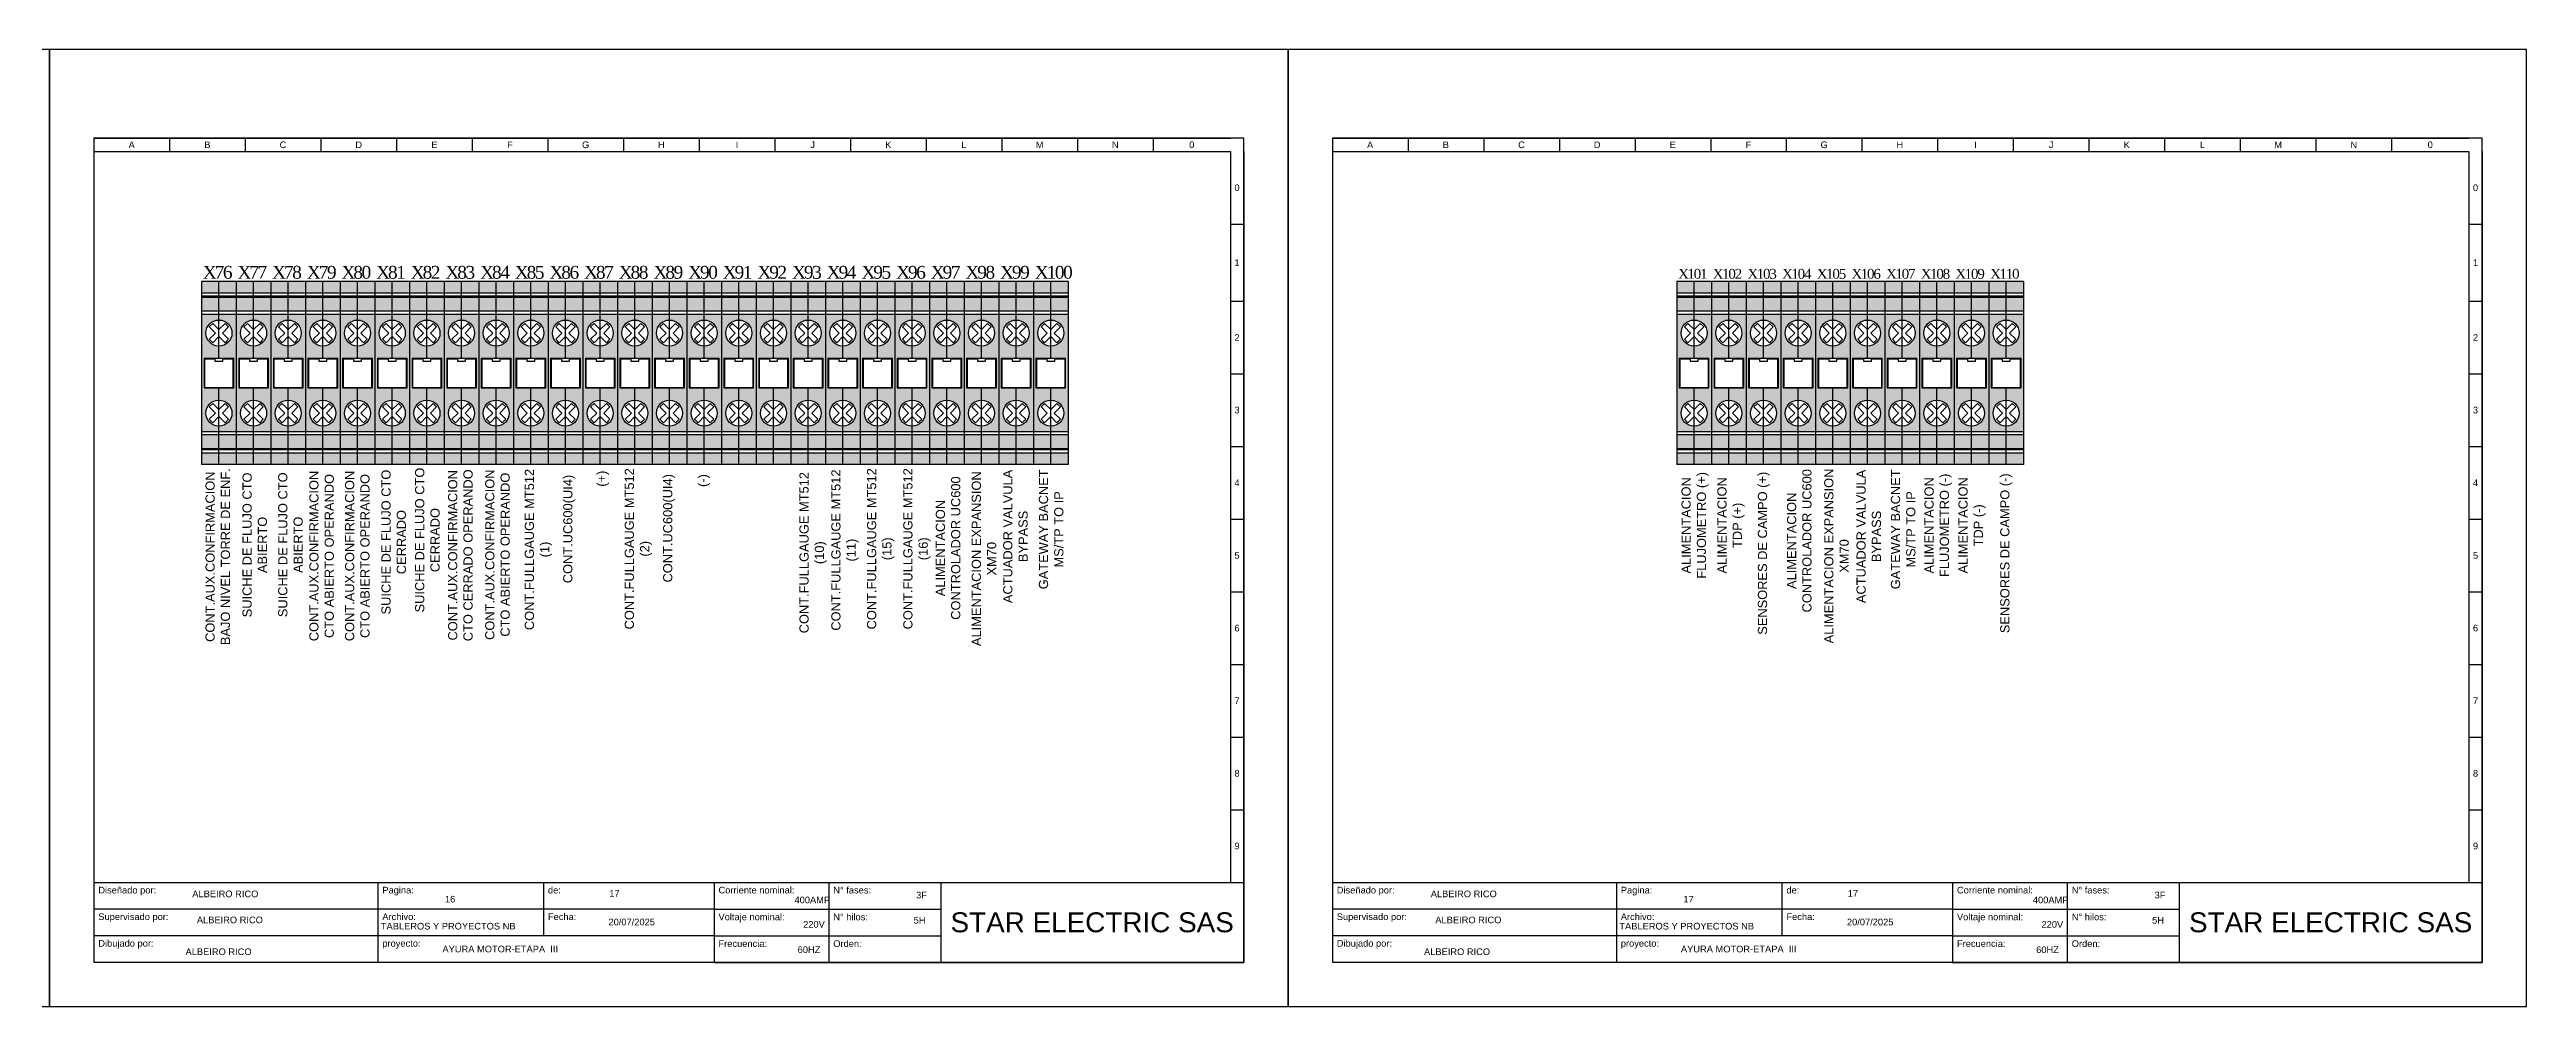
# Model space of a CAD drawing. Header units: millimetres. Extents: x 691 to 18605, y 670 to 10026.
# Drawn here: x 16503 to 18605, y 9213 to 10026 of the extents above; entities that cross this region are included whole.
import ezdxf
from ezdxf.enums import TextEntityAlignment as Align

# ---------------------------------------------------------------- set-up
doc = ezdxf.new("R2010")
doc.units = ezdxf.units.MM
doc.layers.add('CO_TEXTO', color=7, linetype='Continuous')
doc.styles.add('ROMANS', font='romans')
doc.styles.get("Standard").update_dxf_attribs({"font": 'arial.ttf'})

# ---------------------------------------------------------------- blocks, each defined once
blk = doc.blocks.new('*T3')
at = {"color": 0, "linetype": 'ByBlock', "lineweight": -2}
for p, q in [((0, 0), (139.92, 0)), ((0, 0), (0, -18)), ((64.08, 0), (64.08, -18)), ((101.44, 0), (101.44, -12)), ((139.92, 0), (139.92, -18)), ((0, -6), (139.92, -6)), ((0, -12), (139.92, -12)), ((0, -18), (139.92, -18))]:
    blk.add_line(p, q, dxfattribs=at)
at = {"color": 0, "char_height": 1.5, "attachment_point": 1}
for s, insert, width in [('{\\fArial|b0|i0|c162|p34;Diseñado por:}', (1, -1), 62.0824), ('{\\fArial|b0|i0|c162|p34;Pagina:}', (65.08, -1), 35.3574), ('{\\fArial|b0|i0|c162|p34;de}:', (102.44, -1), 36.4813), ('{\\fArial|b0|i0|c162|p34;Supervisado por:}', (1, -7), 62.0824), ('{\\fArial|b0|i0|c162|p34;Archivo:}', (65.08, -7), 35.3574), ('Fecha:', (102.44, -7), 36.4813), ('Dibujado por:', (1, -13), 62.0824), ('{\\fArial|b0|i0|c162|p34;proyecto:}', (65.08, -13), 73.8387)]:
    blk.add_mtext(s, dxfattribs=dict(at, insert=insert, width=width))
blk = doc.blocks.new('*T4')
at = {"color": 0, "linetype": 'ByBlock', "lineweight": -2}
for p, q in [((0, 0), (119.48, 0)), ((0, 0), (0, -18.07)), ((25.89, 0), (25.89, -18.07)), ((51.13, 0), (51.13, -18.07)), ((119.48, 0), (119.48, -18.07)), ((0, -6.05), (51.13, -6.05)), ((0, -12.07), (51.13, -12.07)), ((0, -18.07), (119.48, -18.07))]:
    blk.add_line(p, q, dxfattribs=at)
at = {"color": 0}
for s, insert, char_height, width, attachment_point in [('Corriente nominal:', (1, -1), 1.5, 23.894, 1), ('{\\fArial|b0|i0|c162|p34;N° fases:}', (26.89, -1), 1.5, 23.2313, 1), ('Voltaje nominal:', (1, -7.05), 1.5, 23.894, 1), ('{\\fArial|b0|i0|c162|p34;N° hilos:}', (26.89, -7.05), 1.5, 23.2313, 1), ('{\\fArial|b0|i0|c162|p34;STAR ELECTRIC SAS}', (85.3, -9.04), 4.5, 66.3536, 5), ('Frecuencia:', (1, -13.07), 1.5, 23.894, 1), ('{\\fArial|b0|i0|c162|p34;Orden}:', (26.89, -13.07), 1.5, 23.2313, 1)]:
    blk.add_mtext(s, dxfattribs=dict(at, insert=insert, char_height=char_height, width=width, attachment_point=attachment_point))
blk = doc.blocks.new('CAJETIN')
for p, q in [((0, 185.97), (-259.4, 185.97)), ((-259.4, 185.97), (-259.4, 0.07)), ((-259.4, 185.97), (-2.99, 185.97)), ((-259.4, 185.97), (-259.4, 182.97)), ((-242.33, 185.97), (-242.33, 182.97)), ((-225.26, 185.97), (-225.26, 182.97)), ((-208.19, 185.97), (-208.19, 182.97)), ((-191.12, 185.97), (-191.12, 182.97)), ((-174.05, 185.97), (-174.05, 182.97)), ((-156.98, 185.97), (-156.98, 182.97)), ((-139.91, 185.97), (-139.91, 182.97)), ((-122.84, 185.97), (-122.84, 182.97)), ((-105.77, 185.97), (-105.77, 182.97)), ((-88.7, 185.97), (-88.7, 182.97)), ((-71.64, 185.97), (-71.64, 182.97)), ((-54.57, 185.97), (-54.57, 182.97)), ((-37.5, 185.97), (-37.5, 182.97)), ((-20.43, 185.97), (-20.43, 182.97)), ((0, 0.07), (0, 185.97)), ((-259.4, 182.97), (-2.99, 182.97)), ((-3, 182.97), (-3, 18.07)), ((0, 182.97), (0, 18.07)), ((-3, 166.58), (0, 166.58)), ((-3, 149.19), (0, 149.19)), ((-3, 132.8), (0, 132.8)), ((-3, 116.41), (0, 116.41)), ((-3, 100.02), (0, 100.02)), ((-3, 83.63), (0, 83.63)), ((-3, 67.24), (0, 67.24)), ((-3, 50.85), (0, 50.85)), ((-3, 34.46), (0, 34.46)), ((-3, 18.07), (0, 18.07)), ((-259.4, 0.07), (0, 0.07))]:
    blk.add_line(p, q)
blk.add_lwpolyline([(-269.4, -9.93), (10, -9.93), (10, 205.97), (-269.4, 205.97)], close=True)
for name, p in [('*T3', (-259.4, 18.07)), ('*T4', (-119.48, 18.07))]:
    blk.add_blockref(name, p)
blk.add_text('0', height=1.5).set_placement((-2.08, 174.04))
at = {"char_height": 1.5, "attachment_point": 5}
for s, insert, width in [('A', (-250.87, 184.47), 17.0695), ('B', (-233.8, 184.47), 17.0695), ('C', (-216.73, 184.47), 17.0695), ('D', (-199.66, 184.47), 17.0695), ('E', (-182.59, 184.47), 17.0695), ('F', (-165.52, 184.47), 17.0695), ('G', (-148.45, 184.47), 17.0695), ('H', (-131.38, 184.47), 17.0695), ('I', (-114.31, 184.47), 17.0695), ('J', (-97.24, 184.47), 17.0695), ('K', (-80.17, 184.47), 17.0695), ('L', (-63.1, 184.47), 17.0695), ('M', (-46.03, 184.47), 17.0695), ('N', (-28.96, 184.47), 17.0695), ('0', (-11.71, 184.47), 17.4362), ('1', (-1.5, 157.89), 3), ('2', (-1.5, 141), 3), ('3', (-1.5, 124.61), 3), ('4', (-1.5, 108.22), 3), ('5', (-1.5, 91.83), 3), ('6', (-1.5, 75.44), 3), ('7', (-1.5, 59.05), 3), ('8', (-1.5, 42.66), 3), ('9', (-1.5, 26.27), 3)]:
    blk.add_mtext(s, dxfattribs=dict(at, insert=insert, width=width))
for tag, p in [('DISEÑADO_POR', (-230.86, 14.78)), ('SUPERVISADO_POR', (-229.59, 8.32)), ('DIBUJADO_POR', (-231.25, 2.42))]:
    blk.add_attdef(tag, text='', height=1.5).set_placement(p, align=Align.MIDDLE)
for tag, p in [('PAGINA', (-180.19, 13.54)), ('DE', (-143.12, 14.83)), ('A', (-97.02, 13.49)), ('F', (-73.9, 14.47)), ('ARCHIVO', (-179.45, 8.2)), ('FECHA', (-143.31, 8.38)), ('V', (-96.96, 8.58)), ('H', (-74.46, 8.76)), ('PROYECTO', (-180.75, 3.04)), ('HZ', (-98.06, 2.87)), ('OR', (-74.83, 2.5))]:
    blk.add_attdef(tag, p, '', height=1.5)
blk = doc.blocks.new('BORNERA TIERRA')
at = {"true_color": 0x636466}
h = blk.add_hatch(color=251, dxfattribs=at)
h.dxf.hatch_style = 1
h.paths.add_polyline_path([(0, -30.69), (-4.29, -30.69), (-4.29, -22.11), (0, -22.11), (0, -18.61, -0.414214), (-3.76, -14.85, -0.414214), (0, -11.09), (0, -9.45), (-5, -9.45), (-5, -43.35), (0, -43.35), (0, -41.71, -0.414214), (-3.76, -37.95, -0.414214), (0, -34.19)])
h.paths.add_polyline_path([(0, -4.56), (-5, -4.56), (-5, -8.54), (0, -8.54)])
h.paths.add_polyline_path([(0, 0), (-5, 0), (-5, -3.3), (0, -3.3)])
h.paths.add_polyline_path([(0, -44.26), (-5, -44.26), (-5, -48.24), (0, -48.24)])
h.paths.add_polyline_path([(0, -49.5), (-5, -49.5), (-5, -52.8), (0, -52.8)])
h = blk.add_hatch(color=251, dxfattribs=at)
h.dxf.hatch_style = 1
h.paths.add_polyline_path([(5, 0), (0, 0), (0, -3.3), (5, -3.3)])
h.paths.add_polyline_path([(5, -4.56), (0, -4.56), (0, -8.54), (5, -8.54)])
h.paths.add_polyline_path([(5, -9.45), (0, -9.45), (0, -11.09, -0.414214), (3.76, -14.85, -0.414214), (0, -18.61), (0, -22.11), (4.29, -22.11), (4.29, -30.69), (0, -30.69), (0, -34.19, -0.414214), (3.76, -37.95, -0.414214), (0, -41.71), (0, -43.35), (5, -43.35)])
h.paths.add_polyline_path([(5, -44.26), (0, -44.26), (0, -48.24), (5, -48.24)])
h.paths.add_polyline_path([(5, -49.5), (0, -49.5), (0, -52.8), (5, -52.8)])
at = {"color": 250, "linetype": 'Continuous'}
for p, q in [((-5, 0), (-5, -52.8)), ((5, 0), (-5, 0)), ((5, 0), (5, -52.8)), ((5, -52.8), (-5, -52.8))]:
    blk.add_line(p, q, dxfattribs=at)
at = {"color": 114, "linetype": 'Continuous', "true_color": 0x139b48}
for p, q in [((5, -3.3), (-5, -3.3)), ((5, -8.54), (-5, -8.54)), ((5, -44.26), (-5, -44.26)), ((5, -49.5), (-5, -49.5))]:
    blk.add_line(p, q, dxfattribs=at)
at = {"color": 253, "linetype": 'Continuous'}
for p, q in [((5, -4.21), (-5, -4.21)), ((5, -4.46), (-5, -4.46)), ((5, -4.56), (-5, -4.56)), ((-4.13, -22.24), (-1.16, -22.24)), ((-4.13, -22.24), (-4.13, -30.56)), ((-1.16, -22.24), (-1.16, -22.97)), ((-1.16, -22.97), (1.15, -22.97)), ((1.15, -22.97), (1.15, -22.24)), ((1.15, -22.24), (4.12, -22.24)), ((4.12, -30.56), (4.12, -22.24)), ((-4.13, -30.56), (4.12, -30.56)), ((5, -48.24), (-5, -48.24)), ((5, -48.34), (-5, -48.34)), ((5, -48.59), (-5, -48.59))]:
    blk.add_line(p, q, dxfattribs=at)
at = {"color": 3, "linetype": 'Continuous'}
for p, q in [((5, -9.45), (-5, -9.45)), ((-4.29, -22.11), (4.29, -22.11)), ((-4.29, -22.11), (-4.29, -30.69)), ((4.29, -30.69), (4.29, -22.11)), ((-4.29, -30.69), (4.29, -30.69)), ((5, -43.35), (-5, -43.35))]:
    blk.add_line(p, q, dxfattribs=at)
at = {"color": 250, "linetype": 'Continuous'}
for points in [[(0, -22.11), (0, 0)], [(0, -52.8), (0, -30.56)]]:
    blk.add_lwpolyline(points, dxfattribs=at)
for points in [[(0, -13.84), (-1.77, -12.06), (-2.79, -13.08), (-1.01, -14.85), (-2.79, -16.62), (-1.77, -17.64), (0, -15.86), (1.77, -17.64), (2.79, -16.62), (1.01, -14.85), (2.79, -13.08), (1.77, -12.06)], [(0, -36.94), (-1.77, -35.16), (-2.79, -36.18), (-1.01, -37.95), (-2.79, -39.72), (-1.77, -40.74), (0, -38.96), (1.77, -40.74), (2.79, -39.72), (1.01, -37.95), (2.79, -36.18), (1.77, -35.16)]]:
    blk.add_lwpolyline(points, close=True)
at = {"color": 253, "linetype": 'Continuous'}
for centre in [(0, -14.85), (0, -37.95)]:
    blk.add_circle(centre, 3.76, dxfattribs=at)

msp = doc.modelspace()

# ---------------------------------------------------------------- block references
at = {"color": 0}
ref = msp.add_blockref('CAJETIN', (16465.3, 9250.8), dxfattribs=dict(at, xscale=3.761929394681115, yscale=3.761929394681115, zscale=3.761929394681115))
ref.add_attrib('5H', '5H', (16185.2, 9283.8), dxfattribs={"height": 5.64})
ref.add_attrib('3F', '3F', (16187.3, 9305.2), dxfattribs={"height": 5.64})
ref.add_attrib('HZ', '60HZ', dxfattribs={"height": 5.64}).set_placement((16096.4, 9261.6), align=Align.MIDDLE)
ref.add_attrib('V', '220V', dxfattribs={"height": 5.64}).set_placement((16100.6, 9283.1), align=Align.MIDDLE)
ref.add_attrib('A', '400AMP', dxfattribs={"height": 5.64}).set_placement((16099.2, 9303.9), align=Align.MIDDLE)
ref.add_attrib('PROYECTO', 'AYURA MOTOR-ETAPA  III', dxfattribs={"height": 5.643}).set_placement((15785.4, 9262.2), align=Align.MIDDLE_LEFT)
ref.add_attrib('ARCHIVO', 'TABLEROS Y PROYECTOS NB', dxfattribs={"height": 5.643}).set_placement((15790.2, 9281.6), align=Align.MIDDLE)
ref.add_attrib('DE', '17', (15926.9, 9306.6), dxfattribs={"height": 5.64})
ref.add_attrib('PAGINA', '15', (15787.4, 9301.7), dxfattribs={"height": 5.64})
ref.add_attrib('FECHA', '20/07/2025', (15926.2, 9282.3), dxfattribs={"height": 5.64})
ref.add_attrib('DIBUJADO_POR', 'ALBEIRO RICO', dxfattribs={"height": 5.643}).set_placement((15595.4, 9259.9), align=Align.MIDDLE)
ref.add_attrib('SUPERVISADO_POR', 'ALBEIRO RICO', dxfattribs={"height": 5.643}).set_placement((15604.9, 9286.9), align=Align.MIDDLE)
ref.add_attrib('DISEÑADO_POR', 'ALBEIRO RICO', dxfattribs={"height": 5.643}).set_placement((15601.1, 9309), align=Align.MIDDLE)
ref = msp.add_blockref('CAJETIN', (17516.4, 9250.8), dxfattribs=dict(at, xscale=3.761929394681115, yscale=3.761929394681115, zscale=3.761929394681115))
ref.add_attrib('5H', '5H', (17236.3, 9283.8), dxfattribs={"height": 5.64})
ref.add_attrib('3F', '3F', (17238.4, 9305.2), dxfattribs={"height": 5.64})
ref.add_attrib('HZ', '60HZ', dxfattribs={"height": 5.64}).set_placement((17147.5, 9261.6), align=Align.MIDDLE)
ref.add_attrib('V', '220V', dxfattribs={"height": 5.64}).set_placement((17151.7, 9283.1), align=Align.MIDDLE)
ref.add_attrib('A', '400AMP', dxfattribs={"height": 5.64}).set_placement((17150.3, 9303.9), align=Align.MIDDLE)
ref.add_attrib('PROYECTO', 'AYURA MOTOR-ETAPA  III', dxfattribs={"height": 5.643}).set_placement((16836.4, 9262.2), align=Align.MIDDLE_LEFT)
ref.add_attrib('ARCHIVO', 'TABLEROS Y PROYECTOS NB', dxfattribs={"height": 5.643}).set_placement((16841.3, 9281.6), align=Align.MIDDLE)
ref.add_attrib('DE', '17', (16978, 9306.6), dxfattribs={"height": 5.64})
ref.add_attrib('PAGINA', '16', (16838.5, 9301.7), dxfattribs={"height": 5.64})
ref.add_attrib('FECHA', '20/07/2025', (16977.3, 9282.3), dxfattribs={"height": 5.64})
ref.add_attrib('DIBUJADO_POR', 'ALBEIRO RICO', dxfattribs={"height": 5.643}).set_placement((16646.4, 9259.9), align=Align.MIDDLE)
ref.add_attrib('SUPERVISADO_POR', 'ALBEIRO RICO', dxfattribs={"height": 5.643}).set_placement((16656, 9286.9), align=Align.MIDDLE)
ref.add_attrib('DISEÑADO_POR', 'ALBEIRO RICO', dxfattribs={"height": 5.643}).set_placement((16652.1, 9309), align=Align.MIDDLE)
ref = msp.add_blockref('CAJETIN', (18567.5, 9250.8), dxfattribs=dict(at, xscale=3.761929394681115, yscale=3.761929394681115, zscale=3.761929394681115))
ref.add_attrib('5H', '5H', (18287.4, 9283.8), dxfattribs={"height": 5.64})
ref.add_attrib('3F', '3F', (18289.5, 9305.2), dxfattribs={"height": 5.64})
ref.add_attrib('HZ', '60HZ', dxfattribs={"height": 5.64}).set_placement((18198.6, 9261.6), align=Align.MIDDLE)
ref.add_attrib('V', '220V', dxfattribs={"height": 5.64}).set_placement((18202.7, 9283.1), align=Align.MIDDLE)
ref.add_attrib('A', '400AMP', dxfattribs={"height": 5.64}).set_placement((18201.3, 9303.9), align=Align.MIDDLE)
ref.add_attrib('PROYECTO', 'AYURA MOTOR-ETAPA  III', dxfattribs={"height": 5.643}).set_placement((17887.5, 9262.2), align=Align.MIDDLE_LEFT)
ref.add_attrib('ARCHIVO', 'TABLEROS Y PROYECTOS NB', dxfattribs={"height": 5.643}).set_placement((17892.4, 9281.6), align=Align.MIDDLE)
ref.add_attrib('DE', '17', (18029.1, 9306.6), dxfattribs={"height": 5.64})
ref.add_attrib('PAGINA', '17', (17889.6, 9301.7), dxfattribs={"height": 5.64})
ref.add_attrib('FECHA', '20/07/2025', (18028.4, 9282.3), dxfattribs={"height": 5.64})
ref.add_attrib('DIBUJADO_POR', 'ALBEIRO RICO', dxfattribs={"height": 5.643}).set_placement((17697.5, 9259.9), align=Align.MIDDLE)
ref.add_attrib('SUPERVISADO_POR', 'ALBEIRO RICO', dxfattribs={"height": 5.643}).set_placement((17707.1, 9286.9), align=Align.MIDDLE)
ref.add_attrib('DISEÑADO_POR', 'ALBEIRO RICO', dxfattribs={"height": 5.643}).set_placement((17703.2, 9309), align=Align.MIDDLE)
at = {"color": 0, "xscale": 2.941853874870019, "yscale": 2.941853874870019, "zscale": 2.941853874870019}
for p in [(16646.7, 9828.7), (16676.1, 9828.7), (16705.5, 9828.7), (16734.9, 9828.7), (16764.3, 9828.7), (16793.8, 9828.7), (16823.2, 9828.7), (16852.6, 9828.7), (16882, 9828.7), (16911.4, 9828.7), (16940.8, 9828.7), (16970.3, 9828.7), (16999.7, 9828.7), (17029.1, 9828.7), (17058.5, 9828.7), (17087.9, 9828.7), (17117.4, 9828.7), (17146.8, 9828.7), (17176.2, 9828.7), (17205.6, 9828.7), (17235, 9828.7), (17264.5, 9828.7), (17293.9, 9828.7), (17323.3, 9828.7), (17352.7, 9828.7), (17898.7, 9828.7), (17928.2, 9828.7), (17957.6, 9828.7), (17987, 9828.7), (18016.4, 9828.7), (18045.8, 9828.7), (18075.2, 9828.7), (18104.7, 9828.7), (18134.1, 9828.7), (18163.5, 9828.7)]:
    msp.add_blockref('BORNERA TIERRA', p, dxfattribs=at)

# ---------------------------------------------------------------- texts
at = {"color": 0, "lineweight": 0, "char_height": 7.8, "attachment_point": 2, "rotation": 90}
for s, insert, width in [('{\\C0;SUICHE DE FLUJO CTO CERRADO}', (16813.2, 9609.3), 141.446), ('{\\C0;CONT.AUX.CONFIRMACION BAJO NIVEL TORRE DE ENF.}', (16635.3, 9595.2), 158.281), ('{\\C0;SUICHE DE FLUJO CTO ABIERTO}', (16666.7, 9605.2), 141.446), ('{\\C0;SUICHE DE FLUJO CTO ABIERTO}', (16697, 9605.3), 141.446), ('{\\C0;CONT.AUX.CONFIRMACION CTO ABIERTO OPERANDO}', (16723.4, 9595.8), 158.281), ('{\\C0;CONT.AUX.CONFIRMACION CTO ABIERTO OPERANDO}', (16753.7, 9595.8), 158.281), ('{\\C0;SUICHE DE FLUJO CTO CERRADO}', (16784.6, 9607.6), 141.446), ('{\\C0;CONT.AUX.CONFIRMACION CTO CERRADO OPERANDO}', (16841.2, 9596.4), 158.281), ('{\\C0;CONT.AUX.CONFIRMACION CTO ABIERTO OPERANDO}', (16872.7, 9596.9), 158.281), ('{\\C0;CONT.FULLGAUGE MT512 (1)}', (16906.3, 9601.3), 138.079), ('{\\C0;CONT.UC600(UI4)}', (16938.9, 9618.7), 138.079), ('{\\C0;(+)}', (16967.5, 9661.4), 138.079), ('{\\C0;CONT.FULLGAUGE MT512 (2)}', (16991.1, 9601.9), 138.079), ('{\\C0;CONT.UC600(UI4)}', (17023.7, 9619.3), 138.079), ('{\\C0;(-)}', (17053.4, 9659.8), 138.079), ('{\\C0;CONT.FULLGAUGE MT512 (10)}', (17139.4, 9598.6), 138.079), ('{\\C0;CONT.FULLGAUGE MT512 (11)}', (17166.4, 9600.8), 138.079), ('{\\C0;CONT.FULLGAUGE MT512 (15)}', (17196.7, 9601.9), 138.079), ('{\\C0;CONT.FULLGAUGE MT512 (16)}', (17227.5, 9601.9), 138.079), ('{\\C0;ALIMENTACION CONTROLADOR UC600}', (17255.1, 9602.5), 167.259), ('{\\C0;ALIMENTACION EXPANSION XM70}', (17285.6, 9593.5), 167.259), ('{\\C0;ACTUADOR VALVULA BYPASS}', (17312.3, 9612.4), 138.079), ('GATEWAY BACNET\\PMS/TP TO IP', (17342.6, 9618.4), 138.079), ('ALIMENTACION\\PFLUJOMETRO (+)', (17888, 9621.8), 167.259), ('ALIMENTACION\\PTDP (+)', (17918.4, 9621.8), 167.259), ('{\\C0;SENSORES DE CAMPO (+)}', (17952.8, 9598.1), 167.259), ('{\\C0;ALIMENTACION CONTROLADOR UC600}', (17977.5, 9608.7), 167.259), ('{\\C0;ALIMENTACION EXPANSION XM70}', (18009.1, 9595.8), 167.259), ('{\\C0;ACTUADOR VALVULA BYPASS}', (18036.5, 9612.4), 138.079), ('GATEWAY BACNET\\PMS/TP TO IP', (18065.7, 9618.4), 138.079), ('ALIMENTACION\\PFLUJOMETRO (-)', (18094.2, 9621.8), 167.259), ('ALIMENTACION\\PTDP (-)', (18123, 9621.8), 167.259), ('SENSORES DE CAMPO (-)', (18158.5, 9598.1), 167.259)]:
    msp.add_mtext(s, dxfattribs=dict(at, insert=insert, width=width))
at = {"layer": 'CO_TEXTO', "color": 0, "lineweight": 13, "attachment_point": 4, "rotation": 0, "style": 'ROMANS'}
for s, insert, char_height in [('\\A1;{\\fRomantic|b0|i0|c2|p2;\\T0.85;X76}', (16633, 9836.5), 10.868), ('\\A1;{\\fRomantic|b0|i0|c2|p2;\\T0.85;X77}', (16662.4, 9836.5), 10.868), ('\\A1;{\\fRomantic|b0|i0|c2|p2;\\T0.85;X78}', (16691.8, 9836.5), 10.868), ('\\A1;{\\fRomantic|b0|i0|c2|p2;\\T0.85;X79}', (16721.3, 9836.5), 10.868), ('\\A1;{\\fRomantic|b0|i0|c2|p2;\\T0.85;X80}', (16750.7, 9836.5), 10.868), ('\\A1;{\\fRomantic|b0|i0|c2|p2;\\T0.85;X81}', (16780.1, 9836.5), 10.868), ('\\A1;{\\fRomantic|b0|i0|c2|p2;\\T0.85;X82}', (16809.5, 9836.5), 10.868), ('\\A1;{\\fRomantic|b0|i0|c2|p2;\\T0.85;X83}', (16838.9, 9836.5), 10.868), ('\\A1;{\\fRomantic|b0|i0|c2|p2;\\T0.85;X84}', (16868.4, 9836.5), 10.868), ('\\A1;{\\fRomantic|b0|i0|c2|p2;\\T0.85;X85}', (16897.8, 9836.5), 10.868), ('\\A1;{\\fRomantic|b0|i0|c2|p2;\\T0.85;X86}', (16927.2, 9836.5), 10.868), ('\\A1;{\\fRomantic|b0|i0|c2|p2;\\T0.85;X87}', (16956.6, 9836.5), 10.868), ('\\A1;{\\fRomantic|b0|i0|c2|p2;\\T0.85;X88}', (16986, 9836.5), 10.868), ('\\A1;{\\fRomantic|b0|i0|c2|p2;\\T0.85;X89}', (17015.5, 9836.5), 10.868), ('\\A1;{\\fRomantic|b0|i0|c2|p2;\\T0.85;X90}', (17044.9, 9836.5), 10.868), ('\\A1;{\\fRomantic|b0|i0|c2|p2;\\T0.85;X91}', (17074.3, 9836.5), 10.868), ('\\A1;{\\fRomantic|b0|i0|c2|p2;\\T0.85;X92}', (17103.7, 9836.5), 10.868), ('\\A1;{\\fRomantic|b0|i0|c2|p2;\\T0.85;X93}', (17133.1, 9836.5), 10.868), ('\\A1;{\\fRomantic|b0|i0|c2|p2;\\T0.85;X94}', (17162.5, 9836.5), 10.868), ('\\A1;{\\fRomantic|b0|i0|c2|p2;\\T0.85;X95}', (17192, 9836.5), 10.868), ('\\A1;{\\fRomantic|b0|i0|c2|p2;\\T0.85;X96}', (17221.4, 9836.5), 10.868), ('\\A1;{\\fRomantic|b0|i0|c2|p2;\\T0.85;X97}', (17250.8, 9836.5), 10.868), ('\\A1;{\\fRomantic|b0|i0|c2|p2;\\T0.85;X98}', (17280.2, 9836.5), 10.868), ('\\A1;{\\fRomantic|b0|i0|c2|p2;\\T0.85;X99}', (17309.6, 9836.5), 10.868), ('\\A1;{\\fRomantic|b0|i0|c2|p2;\\T0.85;X100}', (17339.1, 9836.5), 10.868), ('\\A1;{\\fRomantic|b0|i0|c2|p2;\\T0.85;X101}', (17885.1, 9835.2), 8.433), ('\\A1;{\\fRomantic|b0|i0|c2|p2;\\T0.85;X102}', (17914.5, 9835.2), 8.433), ('\\A1;{\\fRomantic|b0|i0|c2|p2;\\T0.85;X103}', (17943.9, 9835.2), 8.433), ('\\A1;{\\fRomantic|b0|i0|c2|p2;\\T0.85;X104}', (17973.3, 9835.2), 8.433), ('\\A1;{\\fRomantic|b0|i0|c2|p2;\\T0.85;X105}', (18002.8, 9835.2), 8.433), ('\\A1;{\\fRomantic|b0|i0|c2|p2;\\T0.85;X106}', (18032.2, 9835.2), 8.433), ('\\A1;{\\fRomantic|b0|i0|c2|p2;\\T0.85;X107}', (18061.6, 9835.2), 8.433), ('\\A1;{\\fRomantic|b0|i0|c2|p2;\\T0.85;X108}', (18091, 9835.2), 8.433), ('\\A1;{\\fRomantic|b0|i0|c2|p2;\\T0.85;X109}', (18120.4, 9835.2), 8.433), ('\\A1;{\\fRomantic|b0|i0|c2|p2;\\T0.85;X110}', (18149.9, 9835.2), 8.433)]:
    msp.add_mtext(s, dxfattribs=dict(at, insert=insert, char_height=char_height))

doc.saveas('drawing.dxf')
